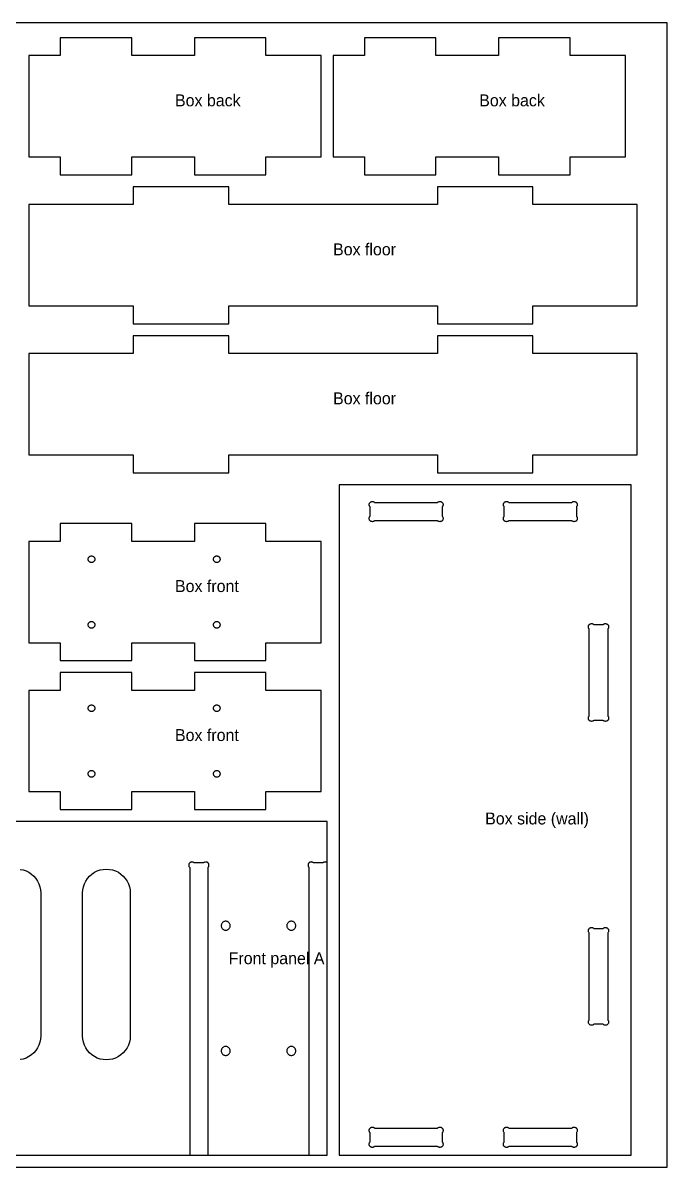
# Model space of a CAD drawing. Header units: inches. Extents: x 0 to 48, y 0 to 48.
# Drawn here: x 21 to 48, y 0 to 48 of the extents above; entities that cross this region are included whole.
import ezdxf

# ---------------------------------------------------------------- set-up
doc = ezdxf.new("R2010")
doc.units = ezdxf.units.IN
doc.header["$MEASUREMENT"] = 0
for name, color, linetype in [('CUT_INSIDE', 5, 'Continuous'), ('CUT_OUTSIDE', 1, 'Continuous'), ('LABEL', 3, 'Continuous'), ('POCKET_0.375', 4, 'Continuous'), ('POCKET_0.500', 4, 'Continuous'), ('SHEET', 8, 'Continuous')]:
    doc.layers.add(name, color=color, linetype=linetype)

msp = doc.modelspace()

# ---------------------------------------------------------------- linework, layer by layer
at = {"layer": 'CUT_INSIDE'}
for points in [[(38.601, 27.262), (38.607, 27.245), (38.611, 27.228), (38.612, 27.21), (38.611, 27.193), (38.607, 27.176), (38.601, 27.159), (38.594, 27.143), (38.584, 27.128), (38.572, 27.115), (38.559, 27.103), (38.544, 27.094), (38.528, 27.086), (38.512, 27.08), (38.494, 27.077), (38.477, 27.075), (38.459, 27.077), (38.442, 27.08), (38.425, 27.086), (38.409, 27.094), (38.395, 27.103), (38.381, 27.115), (35.743, 27.115), (35.73, 27.103), (35.715, 27.094), (35.699, 27.086), (35.683, 27.08), (35.665, 27.077), (35.648, 27.075), (35.63, 27.077), (35.613, 27.08), (35.596, 27.086), (35.58, 27.094), (35.565, 27.103), (35.552, 27.115), (35.541, 27.128), (35.531, 27.143), (35.523, 27.159), (35.517, 27.176), (35.514, 27.193), (35.513, 27.21), (35.514, 27.228), (35.517, 27.245), (35.523, 27.262), (35.531, 27.278), (35.541, 27.293), (35.552, 27.306), (35.552, 27.694), (35.541, 27.707), (35.531, 27.722), (35.523, 27.738), (35.517, 27.755), (35.514, 27.772), (35.513, 27.79), (35.514, 27.807), (35.517, 27.824), (35.523, 27.841), (35.531, 27.857), (35.541, 27.872), (35.552, 27.885), (35.565, 27.897), (35.58, 27.906), (35.596, 27.914), (35.613, 27.92), (35.63, 27.923), (35.648, 27.925), (35.665, 27.923), (35.683, 27.92), (35.699, 27.914), (35.715, 27.906), (35.73, 27.897), (35.743, 27.885), (38.381, 27.885), (38.395, 27.897), (38.409, 27.906), (38.425, 27.914), (38.442, 27.92), (38.459, 27.923), (38.477, 27.925), (38.494, 27.923), (38.512, 27.92), (38.528, 27.914), (38.544, 27.906), (38.559, 27.897), (38.572, 27.885), (38.584, 27.872), (38.594, 27.857), (38.601, 27.841), (38.607, 27.824), (38.611, 27.807), (38.612, 27.79), (38.611, 27.772), (38.607, 27.755), (38.601, 27.738), (38.594, 27.722), (38.584, 27.707), (38.572, 27.694), (38.572, 27.306), (38.584, 27.293), (38.594, 27.278)], [(44.219, 27.278), (44.226, 27.262), (44.232, 27.245), (44.236, 27.228), (44.237, 27.21), (44.236, 27.193), (44.232, 27.176), (44.226, 27.159), (44.219, 27.143), (44.209, 27.128), (44.197, 27.115), (44.184, 27.103), (44.169, 27.094), (44.153, 27.086), (44.137, 27.08), (44.119, 27.077), (44.102, 27.075), (44.084, 27.077), (44.067, 27.08), (44.05, 27.086), (44.034, 27.094), (44.02, 27.103), (44.006, 27.115), (41.368, 27.115), (41.355, 27.103), (41.34, 27.094), (41.324, 27.086), (41.308, 27.08), (41.29, 27.077), (41.273, 27.075), (41.255, 27.077), (41.238, 27.08), (41.221, 27.086), (41.205, 27.094), (41.19, 27.103), (41.177, 27.115), (41.166, 27.128), (41.156, 27.143), (41.148, 27.159), (41.142, 27.176), (41.139, 27.193), (41.138, 27.21), (41.139, 27.228), (41.142, 27.245), (41.148, 27.262), (41.156, 27.278), (41.166, 27.293), (41.177, 27.306), (41.177, 27.694), (41.166, 27.707), (41.156, 27.722), (41.148, 27.738), (41.142, 27.755), (41.139, 27.772), (41.138, 27.79), (41.139, 27.807), (41.142, 27.824), (41.148, 27.841), (41.156, 27.857), (41.166, 27.872), (41.177, 27.885), (41.19, 27.897), (41.205, 27.906), (41.221, 27.914), (41.238, 27.92), (41.255, 27.923), (41.273, 27.925), (41.29, 27.923), (41.308, 27.92), (41.324, 27.914), (41.34, 27.906), (41.355, 27.897), (41.368, 27.885), (44.006, 27.885), (44.02, 27.897), (44.034, 27.906), (44.05, 27.914), (44.067, 27.92), (44.084, 27.923), (44.102, 27.925), (44.119, 27.923), (44.137, 27.92), (44.153, 27.914), (44.169, 27.906), (44.184, 27.897), (44.197, 27.885), (44.209, 27.872), (44.219, 27.857), (44.226, 27.841), (44.232, 27.824), (44.236, 27.807), (44.237, 27.79), (44.236, 27.772), (44.232, 27.755), (44.226, 27.738), (44.219, 27.722), (44.209, 27.707), (44.197, 27.694), (44.197, 27.306), (44.209, 27.293)], [(23.893, 25.639), (23.911, 25.635), (23.929, 25.629), (23.945, 25.621), (23.96, 25.611), (23.974, 25.599), (23.986, 25.585), (23.996, 25.57), (24.004, 25.554), (24.01, 25.536), (24.014, 25.518), (24.015, 25.5), (24.014, 25.482), (24.01, 25.464), (24.004, 25.446), (23.996, 25.43), (23.986, 25.415), (23.974, 25.401), (23.96, 25.389), (23.945, 25.379), (23.929, 25.371), (23.911, 25.365), (23.893, 25.361), (23.875, 25.36), (23.857, 25.361), (23.839, 25.365), (23.821, 25.371), (23.805, 25.379), (23.79, 25.389), (23.776, 25.401), (23.764, 25.415), (23.754, 25.43), (23.746, 25.446), (23.74, 25.464), (23.736, 25.482), (23.735, 25.5), (23.736, 25.518), (23.74, 25.536), (23.746, 25.554), (23.754, 25.57), (23.764, 25.585), (23.776, 25.599), (23.79, 25.611), (23.805, 25.621), (23.821, 25.629), (23.839, 25.635), (23.857, 25.639), (23.875, 25.64)], [(29.143, 25.639), (29.161, 25.635), (29.179, 25.629), (29.195, 25.621), (29.21, 25.611), (29.224, 25.599), (29.236, 25.585), (29.246, 25.57), (29.254, 25.554), (29.26, 25.536), (29.264, 25.518), (29.265, 25.5), (29.264, 25.482), (29.26, 25.464), (29.254, 25.446), (29.246, 25.43), (29.236, 25.415), (29.224, 25.401), (29.21, 25.389), (29.195, 25.379), (29.179, 25.371), (29.161, 25.365), (29.143, 25.361), (29.125, 25.36), (29.107, 25.361), (29.089, 25.365), (29.071, 25.371), (29.055, 25.379), (29.04, 25.389), (29.026, 25.401), (29.014, 25.415), (29.004, 25.43), (28.996, 25.446), (28.99, 25.464), (28.986, 25.482), (28.985, 25.5), (28.986, 25.518), (28.99, 25.536), (28.996, 25.554), (29.004, 25.57), (29.014, 25.585), (29.026, 25.599), (29.04, 25.611), (29.055, 25.621), (29.071, 25.629), (29.089, 25.635), (29.107, 25.639), (29.125, 25.64)], [(23.893, 22.889), (23.911, 22.885), (23.929, 22.879), (23.945, 22.871), (23.96, 22.861), (23.974, 22.849), (23.986, 22.835), (23.996, 22.82), (24.004, 22.804), (24.01, 22.786), (24.014, 22.768), (24.015, 22.75), (24.014, 22.732), (24.01, 22.714), (24.004, 22.696), (23.996, 22.68), (23.986, 22.665), (23.974, 22.651), (23.96, 22.639), (23.945, 22.629), (23.929, 22.621), (23.911, 22.615), (23.893, 22.611), (23.875, 22.61), (23.857, 22.611), (23.839, 22.615), (23.821, 22.621), (23.805, 22.629), (23.79, 22.639), (23.776, 22.651), (23.764, 22.665), (23.754, 22.68), (23.746, 22.696), (23.74, 22.714), (23.736, 22.732), (23.735, 22.75), (23.736, 22.768), (23.74, 22.786), (23.746, 22.804), (23.754, 22.82), (23.764, 22.835), (23.776, 22.849), (23.79, 22.861), (23.805, 22.871), (23.821, 22.879), (23.839, 22.885), (23.857, 22.889), (23.875, 22.89)], [(29.143, 22.889), (29.161, 22.885), (29.179, 22.879), (29.195, 22.871), (29.21, 22.861), (29.224, 22.849), (29.236, 22.835), (29.246, 22.82), (29.254, 22.804), (29.26, 22.786), (29.264, 22.768), (29.265, 22.75), (29.264, 22.732), (29.26, 22.714), (29.254, 22.696), (29.246, 22.68), (29.236, 22.665), (29.224, 22.651), (29.21, 22.639), (29.195, 22.629), (29.179, 22.621), (29.161, 22.615), (29.143, 22.611), (29.125, 22.61), (29.107, 22.611), (29.089, 22.615), (29.071, 22.621), (29.055, 22.629), (29.04, 22.639), (29.026, 22.651), (29.014, 22.665), (29.004, 22.68), (28.996, 22.696), (28.99, 22.714), (28.986, 22.732), (28.985, 22.75), (28.986, 22.768), (28.99, 22.786), (28.996, 22.804), (29.004, 22.82), (29.014, 22.835), (29.026, 22.849), (29.04, 22.861), (29.055, 22.871), (29.071, 22.879), (29.089, 22.885), (29.107, 22.889), (29.125, 22.89)], [(45.539, 18.887), (45.545, 18.87), (45.548, 18.853), (45.549, 18.835), (45.548, 18.818), (45.545, 18.801), (45.539, 18.784), (45.531, 18.768), (45.521, 18.753), (45.51, 18.74), (45.51, 18.74), (45.496, 18.728), (45.482, 18.719), (45.466, 18.711), (45.449, 18.705), (45.432, 18.702), (45.414, 18.7), (45.397, 18.702), (45.379, 18.705), (45.363, 18.711), (45.347, 18.719), (45.332, 18.728), (45.319, 18.74), (44.931, 18.74), (44.917, 18.728), (44.903, 18.719), (44.887, 18.711), (44.87, 18.705), (44.853, 18.702), (44.835, 18.7), (44.818, 18.702), (44.8, 18.705), (44.783, 18.711), (44.768, 18.719), (44.753, 18.728), (44.74, 18.74), (44.74, 18.74), (44.728, 18.753), (44.718, 18.768), (44.71, 18.784), (44.705, 18.801), (44.701, 18.818), (44.7, 18.835), (44.701, 18.853), (44.705, 18.87), (44.71, 18.887), (44.718, 18.903), (44.728, 18.918), (44.74, 18.931), (44.74, 22.569), (44.728, 22.582), (44.718, 22.597), (44.71, 22.613), (44.705, 22.63), (44.701, 22.647), (44.7, 22.665), (44.701, 22.682), (44.705, 22.699), (44.71, 22.716), (44.718, 22.732), (44.728, 22.747), (44.74, 22.76), (44.753, 22.772), (44.768, 22.781), (44.783, 22.789), (44.8, 22.795), (44.818, 22.798), (44.835, 22.8), (44.853, 22.798), (44.87, 22.795), (44.887, 22.789), (44.903, 22.781), (44.917, 22.772), (44.931, 22.76), (45.319, 22.76), (45.332, 22.772), (45.347, 22.781), (45.363, 22.789), (45.379, 22.795), (45.397, 22.798), (45.414, 22.8), (45.432, 22.798), (45.449, 22.795), (45.466, 22.789), (45.482, 22.781), (45.496, 22.772), (45.51, 22.76), (45.51, 22.76), (45.521, 22.747), (45.531, 22.732), (45.539, 22.716), (45.545, 22.699), (45.548, 22.682), (45.549, 22.665), (45.548, 22.647), (45.545, 22.63), (45.539, 22.613), (45.531, 22.597), (45.521, 22.582), (45.51, 22.569), (45.51, 18.931), (45.521, 18.918), (45.531, 18.903)], [(23.893, 19.389), (23.911, 19.385), (23.929, 19.379), (23.945, 19.371), (23.96, 19.361), (23.974, 19.349), (23.986, 19.335), (23.996, 19.32), (24.004, 19.304), (24.01, 19.286), (24.014, 19.268), (24.015, 19.25), (24.014, 19.232), (24.01, 19.214), (24.004, 19.196), (23.996, 19.18), (23.986, 19.165), (23.974, 19.151), (23.96, 19.139), (23.945, 19.129), (23.929, 19.121), (23.911, 19.115), (23.893, 19.111), (23.875, 19.11), (23.857, 19.111), (23.839, 19.115), (23.821, 19.121), (23.805, 19.129), (23.79, 19.139), (23.776, 19.151), (23.764, 19.165), (23.754, 19.18), (23.746, 19.196), (23.74, 19.214), (23.736, 19.232), (23.735, 19.25), (23.736, 19.268), (23.74, 19.286), (23.746, 19.304), (23.754, 19.32), (23.764, 19.335), (23.776, 19.349), (23.79, 19.361), (23.805, 19.371), (23.821, 19.379), (23.839, 19.385), (23.857, 19.389), (23.875, 19.39)], [(29.143, 19.389), (29.161, 19.385), (29.179, 19.379), (29.195, 19.371), (29.21, 19.361), (29.224, 19.349), (29.236, 19.335), (29.246, 19.32), (29.254, 19.304), (29.26, 19.286), (29.264, 19.268), (29.265, 19.25), (29.264, 19.232), (29.26, 19.214), (29.254, 19.196), (29.246, 19.18), (29.236, 19.165), (29.224, 19.151), (29.21, 19.139), (29.195, 19.129), (29.179, 19.121), (29.161, 19.115), (29.143, 19.111), (29.125, 19.11), (29.107, 19.111), (29.089, 19.115), (29.071, 19.121), (29.055, 19.129), (29.04, 19.139), (29.026, 19.151), (29.014, 19.165), (29.004, 19.18), (28.996, 19.196), (28.99, 19.214), (28.986, 19.232), (28.985, 19.25), (28.986, 19.268), (28.99, 19.286), (28.996, 19.304), (29.004, 19.32), (29.014, 19.335), (29.026, 19.349), (29.04, 19.361), (29.055, 19.371), (29.071, 19.379), (29.089, 19.385), (29.107, 19.389), (29.125, 19.39)], [(23.893, 16.639), (23.911, 16.635), (23.929, 16.629), (23.945, 16.621), (23.96, 16.611), (23.974, 16.599), (23.986, 16.585), (23.996, 16.57), (24.004, 16.554), (24.01, 16.536), (24.014, 16.518), (24.015, 16.5), (24.014, 16.482), (24.01, 16.464), (24.004, 16.446), (23.996, 16.43), (23.986, 16.415), (23.974, 16.401), (23.96, 16.389), (23.945, 16.379), (23.929, 16.371), (23.911, 16.365), (23.893, 16.361), (23.875, 16.36), (23.857, 16.361), (23.839, 16.365), (23.821, 16.371), (23.805, 16.379), (23.79, 16.389), (23.776, 16.401), (23.764, 16.415), (23.754, 16.43), (23.746, 16.446), (23.74, 16.464), (23.736, 16.482), (23.735, 16.5), (23.736, 16.518), (23.74, 16.536), (23.746, 16.554), (23.754, 16.57), (23.764, 16.585), (23.776, 16.599), (23.79, 16.611), (23.805, 16.621), (23.821, 16.629), (23.839, 16.635), (23.857, 16.639), (23.875, 16.64)], [(29.143, 16.639), (29.161, 16.635), (29.179, 16.629), (29.195, 16.621), (29.21, 16.611), (29.224, 16.599), (29.236, 16.585), (29.246, 16.57), (29.254, 16.554), (29.26, 16.536), (29.264, 16.518), (29.265, 16.5), (29.264, 16.482), (29.26, 16.464), (29.254, 16.446), (29.246, 16.43), (29.236, 16.415), (29.224, 16.401), (29.21, 16.389), (29.195, 16.379), (29.179, 16.371), (29.161, 16.365), (29.143, 16.361), (29.125, 16.36), (29.107, 16.361), (29.089, 16.365), (29.071, 16.371), (29.055, 16.379), (29.04, 16.389), (29.026, 16.401), (29.014, 16.415), (29.004, 16.43), (28.996, 16.446), (28.99, 16.464), (28.986, 16.482), (28.985, 16.5), (28.986, 16.518), (28.99, 16.536), (28.996, 16.554), (29.004, 16.57), (29.014, 16.585), (29.026, 16.599), (29.04, 16.611), (29.055, 16.621), (29.071, 16.629), (29.089, 16.635), (29.107, 16.639), (29.125, 16.64)], [(25.466, 5.241), (25.424, 5.117), (25.366, 5), (25.293, 4.891), (25.207, 4.793), (25.108, 4.707), (25, 4.634), (24.882, 4.576), (24.758, 4.534), (24.63, 4.509), (24.5, 4.5), (24.369, 4.509), (24.241, 4.534), (24.117, 4.576), (24, 4.634), (23.891, 4.707), (23.793, 4.793), (23.706, 4.891), (23.634, 5), (23.576, 5.117), (23.534, 5.241), (23.508, 5.369), (23.5, 5.5), (23.5, 11.5), (23.508, 11.631), (23.534, 11.759), (23.576, 11.883), (23.634, 12), (23.706, 12.109), (23.793, 12.207), (23.891, 12.293), (24, 12.366), (24.117, 12.424), (24.241, 12.466), (24.369, 12.491), (24.5, 12.5), (24.63, 12.491), (24.758, 12.466), (24.882, 12.424), (25, 12.366), (25.108, 12.293), (25.207, 12.207), (25.293, 12.109), (25.366, 12), (25.424, 11.883), (25.466, 11.759), (25.491, 11.631), (25.5, 11.5), (25.5, 5.5), (25.491, 5.369)], [(45.531, 6.153), (45.539, 6.137), (45.545, 6.12), (45.548, 6.103), (45.549, 6.085), (45.548, 6.068), (45.545, 6.051), (45.539, 6.034), (45.531, 6.018), (45.521, 6.003), (45.51, 5.99), (45.51, 5.99), (45.496, 5.978), (45.482, 5.969), (45.466, 5.961), (45.449, 5.955), (45.432, 5.952), (45.414, 5.95), (45.397, 5.952), (45.379, 5.955), (45.363, 5.961), (45.347, 5.969), (45.332, 5.978), (45.319, 5.99), (44.931, 5.99), (44.917, 5.978), (44.903, 5.969), (44.887, 5.961), (44.87, 5.955), (44.853, 5.952), (44.835, 5.95), (44.818, 5.952), (44.8, 5.955), (44.783, 5.961), (44.768, 5.969), (44.753, 5.978), (44.74, 5.99), (44.74, 5.99), (44.728, 6.003), (44.718, 6.018), (44.71, 6.034), (44.705, 6.051), (44.701, 6.068), (44.7, 6.085), (44.701, 6.103), (44.705, 6.12), (44.71, 6.137), (44.718, 6.153), (44.728, 6.168), (44.74, 6.181), (44.74, 9.819), (44.728, 9.832), (44.718, 9.847), (44.71, 9.863), (44.705, 9.88), (44.701, 9.897), (44.7, 9.915), (44.701, 9.932), (44.705, 9.949), (44.71, 9.966), (44.718, 9.982), (44.728, 9.997), (44.74, 10.01), (44.753, 10.022), (44.768, 10.031), (44.783, 10.039), (44.8, 10.045), (44.818, 10.048), (44.835, 10.05), (44.853, 10.048), (44.87, 10.045), (44.887, 10.039), (44.903, 10.031), (44.917, 10.022), (44.931, 10.01), (45.319, 10.01), (45.332, 10.022), (45.347, 10.031), (45.363, 10.039), (45.379, 10.045), (45.397, 10.048), (45.414, 10.05), (45.432, 10.048), (45.449, 10.045), (45.466, 10.039), (45.482, 10.031), (45.496, 10.022), (45.51, 10.01), (45.51, 10.01), (45.521, 9.997), (45.531, 9.982), (45.539, 9.966), (45.545, 9.949), (45.548, 9.932), (45.549, 9.915), (45.548, 9.897), (45.545, 9.88), (45.539, 9.863), (45.531, 9.847), (45.521, 9.832), (45.51, 9.819), (45.51, 6.181), (45.521, 6.168)], [(38.601, 1.012), (38.607, 0.995), (38.611, 0.978), (38.612, 0.96), (38.611, 0.943), (38.607, 0.926), (38.601, 0.909), (38.594, 0.893), (38.584, 0.878), (38.572, 0.865), (38.559, 0.853), (38.544, 0.844), (38.528, 0.836), (38.512, 0.83), (38.494, 0.827), (38.477, 0.825), (38.459, 0.827), (38.442, 0.83), (38.425, 0.836), (38.409, 0.844), (38.395, 0.853), (38.381, 0.865), (38.381, 0.865), (35.743, 0.865), (35.73, 0.853), (35.715, 0.844), (35.699, 0.836), (35.683, 0.83), (35.665, 0.827), (35.648, 0.825), (35.63, 0.827), (35.613, 0.83), (35.596, 0.836), (35.58, 0.844), (35.565, 0.853), (35.552, 0.865), (35.541, 0.878), (35.531, 0.893), (35.523, 0.909), (35.517, 0.926), (35.514, 0.943), (35.513, 0.96), (35.514, 0.978), (35.517, 0.995), (35.523, 1.012), (35.531, 1.028), (35.541, 1.043), (35.552, 1.056), (35.552, 1.444), (35.541, 1.457), (35.531, 1.472), (35.523, 1.488), (35.517, 1.505), (35.514, 1.522), (35.513, 1.54), (35.514, 1.557), (35.517, 1.574), (35.523, 1.591), (35.531, 1.607), (35.541, 1.622), (35.552, 1.635), (35.565, 1.647), (35.58, 1.656), (35.596, 1.664), (35.613, 1.67), (35.63, 1.673), (35.648, 1.675), (35.665, 1.673), (35.683, 1.67), (35.699, 1.664), (35.715, 1.656), (35.73, 1.647), (35.743, 1.635), (38.381, 1.635), (38.395, 1.647), (38.409, 1.656), (38.425, 1.664), (38.442, 1.67), (38.459, 1.673), (38.477, 1.675), (38.494, 1.673), (38.512, 1.67), (38.528, 1.664), (38.544, 1.656), (38.559, 1.647), (38.572, 1.635), (38.584, 1.622), (38.594, 1.607), (38.601, 1.591), (38.607, 1.574), (38.611, 1.557), (38.612, 1.54), (38.611, 1.522), (38.607, 1.505), (38.601, 1.488), (38.594, 1.472), (38.584, 1.457), (38.572, 1.444), (38.572, 1.056), (38.584, 1.043), (38.594, 1.028)], [(44.226, 1.012), (44.232, 0.995), (44.236, 0.978), (44.237, 0.96), (44.236, 0.943), (44.232, 0.926), (44.226, 0.909), (44.219, 0.893), (44.209, 0.878), (44.197, 0.865), (44.184, 0.853), (44.169, 0.844), (44.153, 0.836), (44.137, 0.83), (44.119, 0.827), (44.102, 0.825), (44.084, 0.827), (44.067, 0.83), (44.05, 0.836), (44.034, 0.844), (44.02, 0.853), (44.006, 0.865), (44.006, 0.865), (41.368, 0.865), (41.355, 0.853), (41.34, 0.844), (41.324, 0.836), (41.308, 0.83), (41.29, 0.827), (41.273, 0.825), (41.255, 0.827), (41.238, 0.83), (41.221, 0.836), (41.205, 0.844), (41.19, 0.853), (41.177, 0.865), (41.166, 0.878), (41.156, 0.893), (41.148, 0.909), (41.142, 0.926), (41.139, 0.943), (41.138, 0.96), (41.139, 0.978), (41.142, 0.995), (41.148, 1.012), (41.156, 1.028), (41.166, 1.043), (41.177, 1.056), (41.177, 1.444), (41.166, 1.457), (41.156, 1.472), (41.148, 1.488), (41.142, 1.505), (41.139, 1.522), (41.138, 1.54), (41.139, 1.557), (41.142, 1.574), (41.148, 1.591), (41.156, 1.607), (41.166, 1.622), (41.177, 1.635), (41.19, 1.647), (41.205, 1.656), (41.221, 1.664), (41.238, 1.67), (41.255, 1.673), (41.273, 1.675), (41.29, 1.673), (41.308, 1.67), (41.324, 1.664), (41.34, 1.656), (41.355, 1.647), (41.368, 1.635), (44.006, 1.635), (44.02, 1.647), (44.034, 1.656), (44.05, 1.664), (44.067, 1.67), (44.084, 1.673), (44.102, 1.675), (44.119, 1.673), (44.137, 1.67), (44.153, 1.664), (44.169, 1.656), (44.184, 1.647), (44.197, 1.635), (44.209, 1.622), (44.219, 1.607), (44.226, 1.591), (44.232, 1.574), (44.236, 1.557), (44.237, 1.54), (44.236, 1.522), (44.232, 1.505), (44.226, 1.488), (44.219, 1.472), (44.209, 1.457), (44.197, 1.444), (44.197, 1.056), (44.209, 1.043), (44.219, 1.028)]]:
    msp.add_lwpolyline(points, close=True, dxfattribs=at)
msp.add_lwpolyline([(20.88, 12.491), (21.008, 12.466), (21.132, 12.424), (21.25, 12.366), (21.358, 12.293), (21.457, 12.207), (21.543, 12.109), (21.616, 12), (21.674, 11.883), (21.716, 11.759), (21.741, 11.631), (21.75, 11.5), (21.75, 5.5), (21.741, 5.369), (21.716, 5.241), (21.674, 5.117), (21.616, 5), (21.543, 4.891), (21.457, 4.793), (21.358, 4.707), (21.25, 4.634), (21.132, 4.576), (21.008, 4.534), (20.88, 4.509)], dxfattribs=at)
at = {"layer": 'CUT_OUTSIDE'}
for points in [[(28.188, 41.625), (31.188, 41.625), (31.188, 42.375), (33.5, 42.375), (33.5, 46.625), (31.188, 46.625), (31.188, 47.375), (28.188, 47.375), (28.188, 46.625), (25.562, 46.625), (25.562, 47.375), (22.562, 47.375), (22.562, 46.625), (21.25, 46.625), (21.25, 42.375), (22.562, 42.375), (22.562, 41.625), (25.562, 41.625), (25.562, 42.375), (28.188, 42.375)], [(40.938, 41.625), (43.938, 41.625), (43.938, 42.375), (46.25, 42.375), (46.25, 46.625), (43.938, 46.625), (43.938, 47.375), (40.938, 47.375), (40.938, 46.625), (38.312, 46.625), (38.312, 47.375), (35.312, 47.375), (35.312, 46.625), (34, 46.625), (34, 42.375), (35.312, 42.375), (35.312, 41.625), (38.312, 41.625), (38.312, 42.375), (40.938, 42.375)], [(38.375, 35.375), (42.375, 35.375), (42.375, 36.125), (46.75, 36.125), (46.75, 40.375), (42.375, 40.375), (42.375, 41.125), (38.375, 41.125), (38.375, 40.375), (29.625, 40.375), (29.625, 41.125), (25.625, 41.125), (25.625, 40.375), (21.25, 40.375), (21.25, 36.125), (25.625, 36.125), (25.625, 35.375), (29.625, 35.375), (29.625, 36.125), (38.375, 36.125)], [(38.375, 29.125), (42.375, 29.125), (42.375, 29.875), (46.75, 29.875), (46.75, 34.125), (42.375, 34.125), (42.375, 34.875), (38.375, 34.875), (38.375, 34.125), (29.625, 34.125), (29.625, 34.875), (25.625, 34.875), (25.625, 34.125), (21.25, 34.125), (21.25, 29.875), (25.625, 29.875), (25.625, 29.125), (29.625, 29.125), (29.625, 29.875), (38.375, 29.875)], [(34.25, 28.625), (34.25, 0.885), (34.25, 0.875), (34.25, 0.5), (46.5, 0.5), (46.5, 0.875), (46.5, 0.885), (46.5, 28.625)], [(28.188, 22), (28.188, 21.25), (31.188, 21.25), (31.188, 22), (33.5, 22), (33.5, 26.25), (31.188, 26.25), (31.188, 27), (28.188, 27), (28.188, 26.25), (25.562, 26.25), (25.562, 27), (22.562, 27), (22.562, 26.25), (21.25, 26.25), (21.25, 22), (22.562, 22), (22.562, 21.25), (25.562, 21.25), (25.562, 22)], [(28.188, 15.75), (28.188, 15), (31.188, 15), (31.188, 15.75), (33.5, 15.75), (33.5, 20), (31.188, 20), (31.188, 20.75), (28.188, 20.75), (28.188, 20), (25.562, 20), (25.562, 20.75), (22.562, 20.75), (22.562, 20), (21.25, 20), (21.25, 15.75), (22.562, 15.75), (22.562, 15), (25.562, 15), (25.562, 15.75)]]:
    msp.add_lwpolyline(points, close=True, dxfattribs=at)
msp.add_lwpolyline([(2.75, 0.5), (33.75, 0.5), (33.75, 14.5), (13.75, 14.5)], dxfattribs=at)
at = {"layer": 'POCKET_0.375'}
for points in [[(28.76, 12.569), (28.771, 12.582), (28.781, 12.597), (28.789, 12.613), (28.795, 12.63), (28.798, 12.647), (28.799, 12.665), (28.798, 12.682), (28.795, 12.699), (28.789, 12.716), (28.781, 12.732), (28.771, 12.747), (28.76, 12.76), (28.746, 12.772), (28.732, 12.781), (28.716, 12.789), (28.699, 12.795), (28.682, 12.798), (28.664, 12.8), (28.647, 12.798), (28.629, 12.795), (28.613, 12.789), (28.597, 12.781), (28.582, 12.772), (28.569, 12.76), (28.181, 12.76), (28.167, 12.772), (28.153, 12.781), (28.137, 12.789), (28.12, 12.795), (28.103, 12.798), (28.085, 12.8), (28.068, 12.798), (28.05, 12.795), (28.033, 12.789), (28.018, 12.781), (28.003, 12.772), (27.99, 12.76), (27.978, 12.747), (27.968, 12.732), (27.96, 12.716), (27.955, 12.699), (27.951, 12.682), (27.95, 12.665), (27.951, 12.647), (27.955, 12.63), (27.96, 12.613), (27.968, 12.597), (27.978, 12.582), (27.99, 12.569), (27.99, 0.5), (28.76, 0.5)], [(33.746, 12.772), (33.732, 12.781), (33.716, 12.789), (33.699, 12.795), (33.682, 12.798), (33.664, 12.8), (33.647, 12.798), (33.629, 12.795), (33.613, 12.789), (33.597, 12.781), (33.582, 12.772), (33.569, 12.76), (33.181, 12.76), (33.167, 12.772), (33.153, 12.781), (33.137, 12.789), (33.12, 12.795), (33.103, 12.798), (33.085, 12.8), (33.068, 12.798), (33.05, 12.795), (33.033, 12.789), (33.018, 12.781), (33.003, 12.772), (32.99, 12.76), (32.978, 12.747), (32.968, 12.732), (32.96, 12.716), (32.955, 12.699), (32.951, 12.682), (32.95, 12.665), (32.951, 12.647), (32.955, 12.63), (32.96, 12.613), (32.968, 12.597), (32.978, 12.582), (32.99, 12.569), (32.99, 0.5), (33.75, 0.5), (33.75, 12.769)]]:
    msp.add_lwpolyline(points, close=True, dxfattribs=at)
at = {"layer": 'POCKET_0.500'}
for points in [[(29.312, 10.125), (29.314, 10.101), (29.319, 10.076), (29.326, 10.053), (29.337, 10.031), (29.351, 10.011), (29.367, 9.992), (29.386, 9.976), (29.406, 9.963), (29.428, 9.952), (29.451, 9.944), (29.475, 9.939), (29.5, 9.938), (29.524, 9.939), (29.548, 9.944), (29.571, 9.952), (29.593, 9.963), (29.614, 9.976), (29.632, 9.992), (29.648, 10.011), (29.662, 10.031), (29.673, 10.053), (29.681, 10.076), (29.686, 10.101), (29.687, 10.125), (29.686, 10.149), (29.681, 10.174), (29.673, 10.197), (29.662, 10.219), (29.648, 10.239), (29.632, 10.258), (29.614, 10.274), (29.593, 10.287), (29.571, 10.298), (29.548, 10.306), (29.524, 10.311), (29.5, 10.312), (29.475, 10.311), (29.451, 10.306), (29.428, 10.298), (29.406, 10.287), (29.386, 10.274), (29.367, 10.258), (29.351, 10.239), (29.337, 10.219), (29.326, 10.197), (29.319, 10.174), (29.314, 10.149)], [(32.062, 10.125), (32.064, 10.101), (32.069, 10.076), (32.076, 10.053), (32.087, 10.031), (32.101, 10.011), (32.117, 9.992), (32.136, 9.976), (32.156, 9.963), (32.178, 9.952), (32.201, 9.944), (32.225, 9.939), (32.25, 9.938), (32.274, 9.939), (32.298, 9.944), (32.321, 9.952), (32.343, 9.963), (32.364, 9.976), (32.382, 9.992), (32.398, 10.011), (32.412, 10.031), (32.423, 10.053), (32.431, 10.076), (32.436, 10.101), (32.437, 10.125), (32.436, 10.149), (32.431, 10.174), (32.423, 10.197), (32.412, 10.219), (32.398, 10.239), (32.382, 10.258), (32.364, 10.274), (32.343, 10.287), (32.321, 10.298), (32.298, 10.306), (32.274, 10.311), (32.25, 10.312), (32.225, 10.311), (32.201, 10.306), (32.178, 10.298), (32.156, 10.287), (32.136, 10.274), (32.117, 10.258), (32.101, 10.239), (32.087, 10.219), (32.076, 10.197), (32.069, 10.174), (32.064, 10.149)], [(29.312, 4.875), (29.314, 4.851), (29.319, 4.826), (29.326, 4.803), (29.337, 4.781), (29.351, 4.761), (29.367, 4.742), (29.386, 4.726), (29.406, 4.713), (29.428, 4.702), (29.451, 4.694), (29.475, 4.689), (29.5, 4.688), (29.524, 4.689), (29.548, 4.694), (29.571, 4.702), (29.593, 4.713), (29.614, 4.726), (29.632, 4.742), (29.648, 4.761), (29.662, 4.781), (29.673, 4.803), (29.681, 4.826), (29.686, 4.851), (29.687, 4.875), (29.686, 4.899), (29.681, 4.924), (29.673, 4.947), (29.662, 4.969), (29.648, 4.989), (29.632, 5.008), (29.614, 5.024), (29.593, 5.037), (29.571, 5.048), (29.548, 5.056), (29.524, 5.061), (29.5, 5.062), (29.475, 5.061), (29.451, 5.056), (29.428, 5.048), (29.406, 5.037), (29.386, 5.024), (29.367, 5.008), (29.351, 4.989), (29.337, 4.969), (29.326, 4.947), (29.319, 4.924), (29.314, 4.899)], [(32.062, 4.875), (32.064, 4.851), (32.069, 4.826), (32.076, 4.803), (32.087, 4.781), (32.101, 4.761), (32.117, 4.742), (32.136, 4.726), (32.156, 4.713), (32.178, 4.702), (32.201, 4.694), (32.225, 4.689), (32.25, 4.688), (32.274, 4.689), (32.298, 4.694), (32.321, 4.702), (32.343, 4.713), (32.364, 4.726), (32.382, 4.742), (32.398, 4.761), (32.412, 4.781), (32.423, 4.803), (32.431, 4.826), (32.436, 4.851), (32.437, 4.875), (32.436, 4.899), (32.431, 4.924), (32.423, 4.947), (32.412, 4.969), (32.398, 4.989), (32.382, 5.008), (32.364, 5.024), (32.343, 5.037), (32.321, 5.048), (32.298, 5.056), (32.274, 5.061), (32.25, 5.062), (32.225, 5.061), (32.201, 5.056), (32.178, 5.048), (32.156, 5.037), (32.136, 5.024), (32.117, 5.008), (32.101, 4.989), (32.087, 4.969), (32.076, 4.947), (32.069, 4.924), (32.064, 4.899)]]:
    msp.add_lwpolyline(points, close=True, dxfattribs=at)
at = {"layer": 'SHEET'}
msp.add_lwpolyline([(0, 0), (48, 0), (48, 48), (0, 48)], close=True, dxfattribs=at)

# ---------------------------------------------------------------- texts
at = {"layer": 'LABEL'}
for s, p in [('Box back', (27.375, 44.5)), ('Box back', (40.125, 44.5)), ('Box floor', (34, 38.25)), ('Box floor', (34, 32)), ('Box front', (27.375, 24.125)), ('Box front', (27.375, 17.875)), ('Box side (wall)', (40.375, 14.375)), ('Front panel A', (29.625, 8.512))]:
    msp.add_text(s, height=0.5, dxfattribs=at).set_placement(p)

doc.saveas('drawing.dxf')
